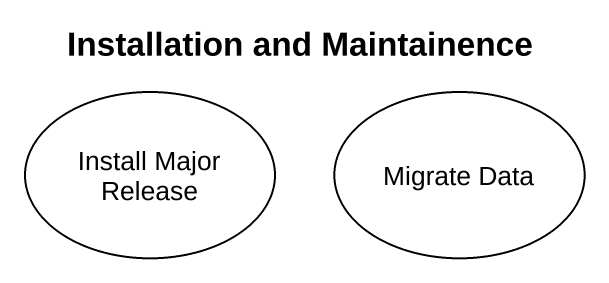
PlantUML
@startuml
title Installation and Maintainence
usecase "Install Major Release" as Install_Major_Release
usecase "Migrate Data" as Migrate_Data
@enduml
